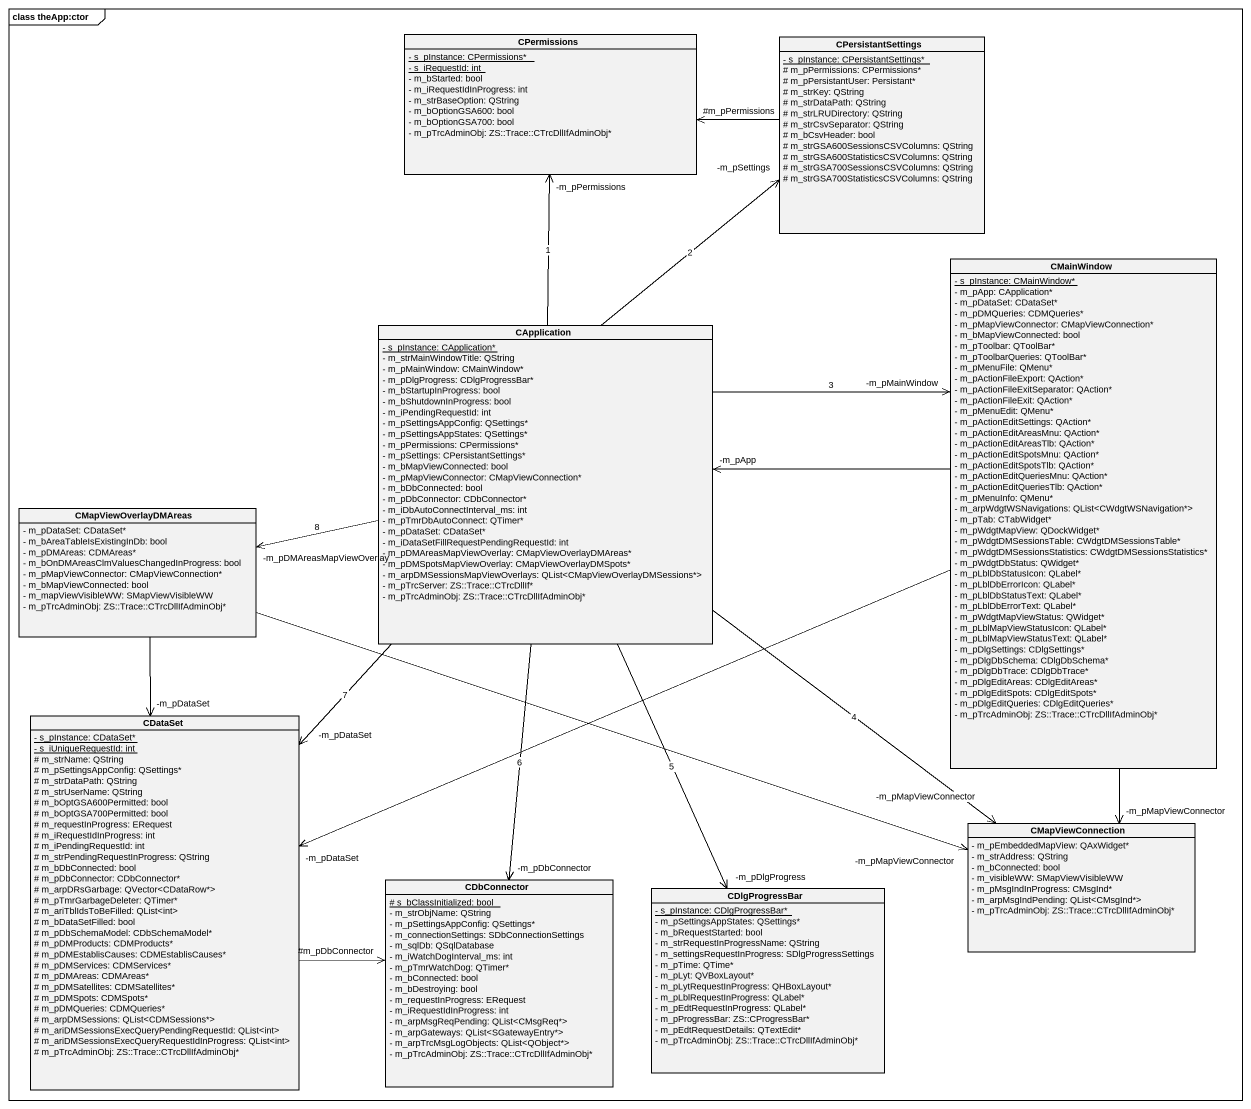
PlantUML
@startuml
mainframe class theApp:ctor
hide circle
hide empty members
skinparam classAttributeIconSize 0
class CPermissions {
  {static} - s_pInstance: CPermissions*
  {static} - s_iRequestId: int
  - m_bStarted: bool
  - m_iRequestIdInProgress: int
  - m_strBaseOption: QString
  - m_bOptionGSA600: bool
  - m_bOptionGSA700: bool
  - m_pTrcAdminObj: ZS::Trace::CTrcDllIfAdminObj*
}
class CPersistantSettings {
  {static} - s_pInstance: CPersistantSettings*
  # m_pPermissions: CPermissions*
  # m_pPersistantUser: Persistant*
  # m_strKey: QString
  # m_strDataPath: QString
  # m_strLRUDirectory: QString
  # m_strCsvSeparator: QString
  # m_bCsvHeader: bool
  # m_strGSA600SessionsCSVColumns: QString
  # m_strGSA600StatisticsCSVColumns: QString
  # m_strGSA700SessionsCSVColumns: QString
  # m_strGSA700StatisticsCSVColumns: QString
}
class CMainWindow {
  {static} - s_pInstance: CMainWindow*
  - m_pApp: CApplication*
  - m_pDataSet: CDataSet*
  - m_pDMQueries: CDMQueries*
  - m_pMapViewConnector: CMapViewConnection*
  - m_bMapViewConnected: bool
  - m_pToolbar: QToolBar*
  - m_pToolbarQueries: QToolBar*
  - m_pMenuFile: QMenu*
  - m_pActionFileExport: QAction*
  - m_pActionFileExitSeparator: QAction*
  - m_pActionFileExit: QAction*
  - m_pMenuEdit: QMenu*
  - m_pActionEditSettings: QAction*
  - m_pActionEditAreasMnu: QAction*
  - m_pActionEditAreasTlb: QAction*
  - m_pActionEditSpotsMnu: QAction*
  - m_pActionEditSpotsTlb: QAction*
  - m_pActionEditQueriesMnu: QAction*
  - m_pActionEditQueriesTlb: QAction*
  - m_pMenuInfo: QMenu*
  - m_arpWdgtWSNavigations: QList<CWdgtWSNavigation*>
  - m_pTab: CTabWidget*
  - m_pWdgtMapView: QDockWidget*
  - m_pWdgtDMSessionsTable: CWdgtDMSessionsTable*
  - m_pWdgtDMSessionsStatistics: CWdgtDMSessionsStatistics*
  - m_pWdgtDbStatus: QWidget*
  - m_pLblDbStatusIcon: QLabel*
  - m_pLblDbErrorIcon: QLabel*
  - m_pLblDbStatusText: QLabel*
  - m_pLblDbErrorText: QLabel*
  - m_pWdgtMapViewStatus: QWidget*
  - m_pLblMapViewStatusIcon: QLabel*
  - m_pLblMapViewStatusText: QLabel*
  - m_pDlgSettings: CDlgSettings*
  - m_pDlgDbSchema: CDlgDbSchema*
  - m_pDlgDbTrace: CDlgDbTrace*
  - m_pDlgEditAreas: CDlgEditAreas*
  - m_pDlgEditSpots: CDlgEditSpots*
  - m_pDlgEditQueries: CDlgEditQueries*
  - m_pTrcAdminObj: ZS::Trace::CTrcDllIfAdminObj*
}
class CApplication {
  {static} - s_pInstance: CApplication*
  - m_strMainWindowTitle: QString
  - m_pMainWindow: CMainWindow*
  - m_pDlgProgress: CDlgProgressBar*
  - m_bStartupInProgress: bool
  - m_bShutdownInProgress: bool
  - m_iPendingRequestId: int
  - m_pSettingsAppConfig: QSettings*
  - m_pSettingsAppStates: QSettings*
  - m_pPermissions: CPermissions*
  - m_pSettings: CPersistantSettings*
  - m_bMapViewConnected: bool
  - m_pMapViewConnector: CMapViewConnection*
  - m_bDbConnected: bool
  - m_pDbConnector: CDbConnector*
  - m_iDbAutoConnectInterval_ms: int
  - m_pTmrDbAutoConnect: QTimer*
  - m_pDataSet: CDataSet*
  - m_iDataSetFillRequestPendingRequestId: int
  - m_pDMAreasMapViewOverlay: CMapViewOverlayDMAreas*
  - m_pDMSpotsMapViewOverlay: CMapViewOverlayDMSpots*
  - m_arpDMSessionsMapViewOverlays: QList<CMapViewOverlayDMSessions*>
  - m_pTrcServer: ZS::Trace::CTrcDllIf*
  - m_pTrcAdminObj: ZS::Trace::CTrcDllIfAdminObj*
}
class CMapViewOverlayDMAreas {
  - m_pDataSet: CDataSet*
  - m_bAreaTableIsExistingInDb: bool
  - m_pDMAreas: CDMAreas*
  - m_bOnDMAreasClmValuesChangedInProgress: bool
  - m_pMapViewConnector: CMapViewConnection*
  - m_bMapViewConnected: bool
  - m_mapViewVisibleWW: SMapViewVisibleWW
  - m_pTrcAdminObj: ZS::Trace::CTrcDllIfAdminObj*
}
class CDataSet {
  {static} - s_pInstance: CDataSet*
  {static} - s_iUniqueRequestId: int
  # m_strName: QString
  # m_pSettingsAppConfig: QSettings*
  # m_strDataPath: QString
  # m_strUserName: QString
  # m_bOptGSA600Permitted: bool
  # m_bOptGSA700Permitted: bool
  # m_requestInProgress: ERequest
  # m_iRequestIdInProgress: int
  # m_iPendingRequestId: int
  # m_strPendingRequestInProgress: QString
  # m_bDbConnected: bool
  # m_pDbConnector: CDbConnector*
  # m_arpDRsGarbage: QVector<CDataRow*>
  # m_pTmrGarbageDeleter: QTimer*
  # m_ariTblIdsToBeFilled: QList<int>
  # m_bDataSetFilled: bool
  # m_pDbSchemaModel: CDbSchemaModel*
  # m_pDMProducts: CDMProducts*
  # m_pDMEstablisCauses: CDMEstablisCauses*
  # m_pDMServices: CDMServices*
  # m_pDMAreas: CDMAreas*
  # m_pDMSatellites: CDMSatellites*
  # m_pDMSpots: CDMSpots*
  # m_pDMQueries: CDMQueries*
  # m_arpDMSessions: QList<CDMSessions*>
  # m_ariDMSessionsExecQueryPendingRequestId: QList<int>
  # m_ariDMSessionsExecQueryRequestIdInProgress: QList<int>
  # m_pTrcAdminObj: ZS::Trace::CTrcDllIfAdminObj*
}
class CMapViewConnection {
  - m_pEmbeddedMapView: QAxWidget*
  - m_strAddress: QString
  - m_bConnected: bool
  - m_visibleWW: SMapViewVisibleWW
  - m_pMsgIndInProgress: CMsgInd*
  - m_arpMsgIndPending: QList<CMsgInd*>
  - m_pTrcAdminObj: ZS::Trace::CTrcDllIfAdminObj*
}
class CDbConnector {
  {static} # s_bClassInitialized: bool
  - m_strObjName: QString
  - m_pSettingsAppConfig: QSettings*
  - m_connectionSettings: SDbConnectionSettings
  - m_sqlDb: QSqlDatabase
  - m_iWatchDogInterval_ms: int
  - m_pTmrWatchDog: QTimer*
  - m_bConnected: bool
  - m_bDestroying: bool
  - m_requestInProgress: ERequest
  - m_iRequestIdInProgress: int
  - m_arpMsgReqPending: QList<CMsgReq*>
  - m_arpGateways: QList<SGatewayEntry*>
  - m_arpTrcMsgLogObjects: QList<QObject*>
  - m_pTrcAdminObj: ZS::Trace::CTrcDllIfAdminObj*
}
class CDlgProgressBar {
  {static} - s_pInstance: CDlgProgressBar*
  - m_pSettingsAppStates: QSettings*
  - m_bRequestStarted: bool
  - m_strRequestInProgressName: QString
  - m_settingsRequestInProgress: SDlgProgressSettings
  - m_pTime: QTime*
  - m_pLyt: QVBoxLayout*
  - m_pLytRequestInProgress: QHBoxLayout*
  - m_pLblRequestInProgress: QLabel*
  - m_pEdtRequestInProgress: QLabel*
  - m_pProgressBar: ZS::CProgressBar*
  - m_pEdtRequestDetails: QTextEdit*
  - m_pTrcAdminObj: ZS::Trace::CTrcDllIfAdminObj*
}
CPersistantSettings -left-> "#m_pPermissions" CPermissions
CMainWindow -left-> "-m_pApp" CApplication
CMainWindow -left-> "-m_pDataSet" CDataSet
CMainWindow --> "-m_pMapViewConnector" CMapViewConnection
CApplication -up-> "-m_pPermissions" CPermissions : 1
CApplication -up-> "-m_pSettings" CPersistantSettings : 2
CApplication -right-> "-m_pMainWindow" CMainWindow : 3
CApplication -left-> "-m_pDMAreasMapViewOverlay" CMapViewOverlayDMAreas : 8
CApplication --> "-m_pDataSet" CDataSet : 7
CApplication --> "-m_pMapViewConnector" CMapViewConnection : 4
CApplication --> "-m_pDbConnector" CDbConnector : 6
CApplication --> "-m_pDlgProgress" CDlgProgressBar : 5
CMapViewOverlayDMAreas --> "-m_pDataSet" CDataSet
CMapViewOverlayDMAreas -right-> "-m_pMapViewConnector" CMapViewConnection
CDataSet -right-> "#m_pDbConnector" CDbConnector
@enduml
